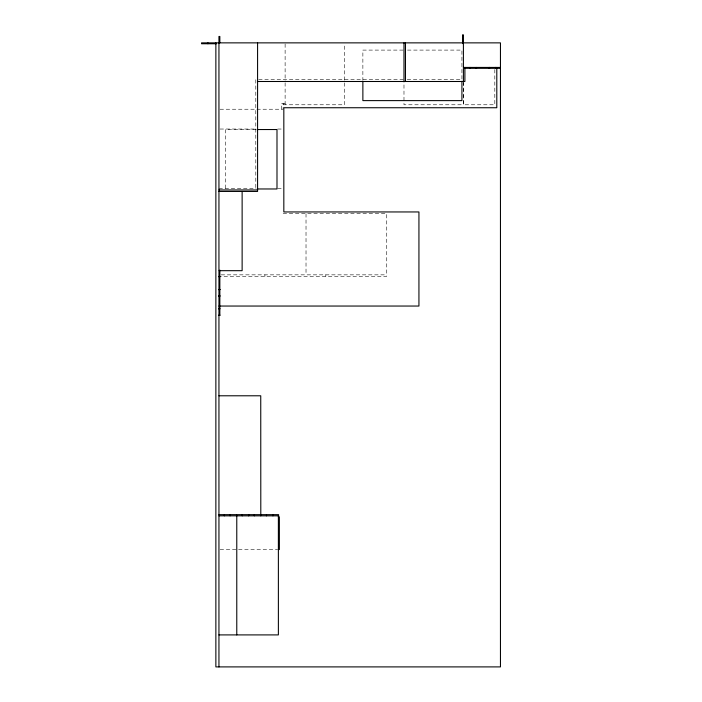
<?xml version="1.0" encoding="UTF-8"?>
<svg xmlns="http://www.w3.org/2000/svg" width="702" height="702" viewBox="0 0 702 702"><rect width="100%" height="100%" fill="white"/><g stroke="black" fill="none" stroke-linecap="round" stroke-linejoin="round"><path stroke-width="0.53" stroke-dasharray="3.51 2.63" d="M403.15 50.096L362.873 50.096L362.873 80.186M407.502 50.096L461.925 50.096L461.925 80.186M258.669 79.712L403.317 79.712M407.221 79.712L462.328 79.712M285.117 103.282L281.651 103.282L281.651 109.231M283.134 104.773L344.55 104.773L344.55 43.945M220.033 109.231L283.134 109.231L283.134 103.282M220.033 129.036L255.94 129.036M277.694 129.036L282.046 129.036M256.169 129.537L225.482 129.537L225.482 188.97M218.945 188.469L255.94 188.469M277.694 188.469L282.046 188.469M283.134 213.733L386.741 213.733L386.741 276.334L218.945 276.334M221.139 274.851L386.741 274.851M220.13 549.526L277.588 549.526M494.813 69.559L494.813 104.773L463.61 104.773L463.61 82.362M463.408 82.362L463.408 104.773L403.983 104.773L403.983 81.967M325.825 274.851L325.825 276.334M306.019 213.733L306.019 274.851M285.117 43.945L285.117 81.704M285.117 82.783L285.117 104.773M264.908 274.851L264.908 276.334M255.8 79.712L255.8 189.961"/><path stroke-width="1.05" d="M462.521 35.188L463.408 35.188M462.521 41.585L463.408 41.585M216.47 43.752L201.544 43.752L201.544 42.866L500.456 42.866L500.456 666.9L215.865 666.9L215.865 42.866M463.408 67.427L500.456 67.427M464.601 68.322L500.456 68.322M257.581 81.493L464.899 81.493L464.899 67.427M257.265 129.537L276.992 129.537L276.992 188.97L257.265 188.97M218.945 189.961L257.581 189.961M218.945 191.444L257.581 191.444L257.581 42.866M219.147 270.682L242.129 270.682L242.129 191.444M218.945 276.412L219.84 276.412M218.945 276.5L219.84 276.5M218.945 276.755L219.84 276.755M218.945 289.461L219.84 289.461M218.945 289.549L219.84 289.549M218.945 289.724L219.84 289.724M218.945 295.858L219.84 295.858M218.945 295.946L219.84 295.946M218.945 296.121L219.84 296.121M218.945 306.046L418.936 306.046L418.936 211.951L283.827 211.951L283.827 107.739L496.797 107.739L496.797 67.427M218.945 308.74L219.84 308.74M218.945 308.915L219.84 308.827M218.945 315.137L219.84 315.137M218.945 315.312L219.84 315.224M218.945 395.788L260.749 395.788L260.802 515.847M218.945 514.654L278.624 514.654L278.624 515.847L218.945 515.847M278.378 516.83L279.37 516.83L279.37 549.526L278.378 549.526M218.945 634.906L278.378 634.906L278.378 515.847M495.998 67.427L495.998 68.322M495.744 67.427L495.744 68.322M495.656 67.427L495.656 68.322M489.601 67.427L489.601 68.322M489.347 67.427L489.347 68.322M489.259 67.427L489.259 68.322M476.465 67.427L476.553 68.322M476.202 67.427L476.202 68.322M469.805 67.427L469.805 68.322M463.408 81.493L463.408 35.1L462.521 35.1L462.521 43.629M461.925 81.265L461.925 100.614L362.873 100.614L362.873 81.265M405.466 42.866L405.466 81.493M403.983 42.866L403.983 81.493M272.929 514.654L272.929 515.847M266.497 514.654L266.497 515.847M254.361 514.654L254.361 515.847M248.666 514.654L248.666 515.847M242.225 514.654L242.225 515.847M236.776 515.847L236.776 634.906M236.53 514.654L236.53 515.847M230.089 514.654L230.089 515.847M224.394 514.654L224.394 515.847M219.84 42.857L219.84 36.46L218.945 36.46L218.945 666.9M219.84 270.103L219.84 315.312M207.941 42.866L207.941 43.752M470.156 68.322L470.156 67.427L470.068 68.322"/></g></svg>
